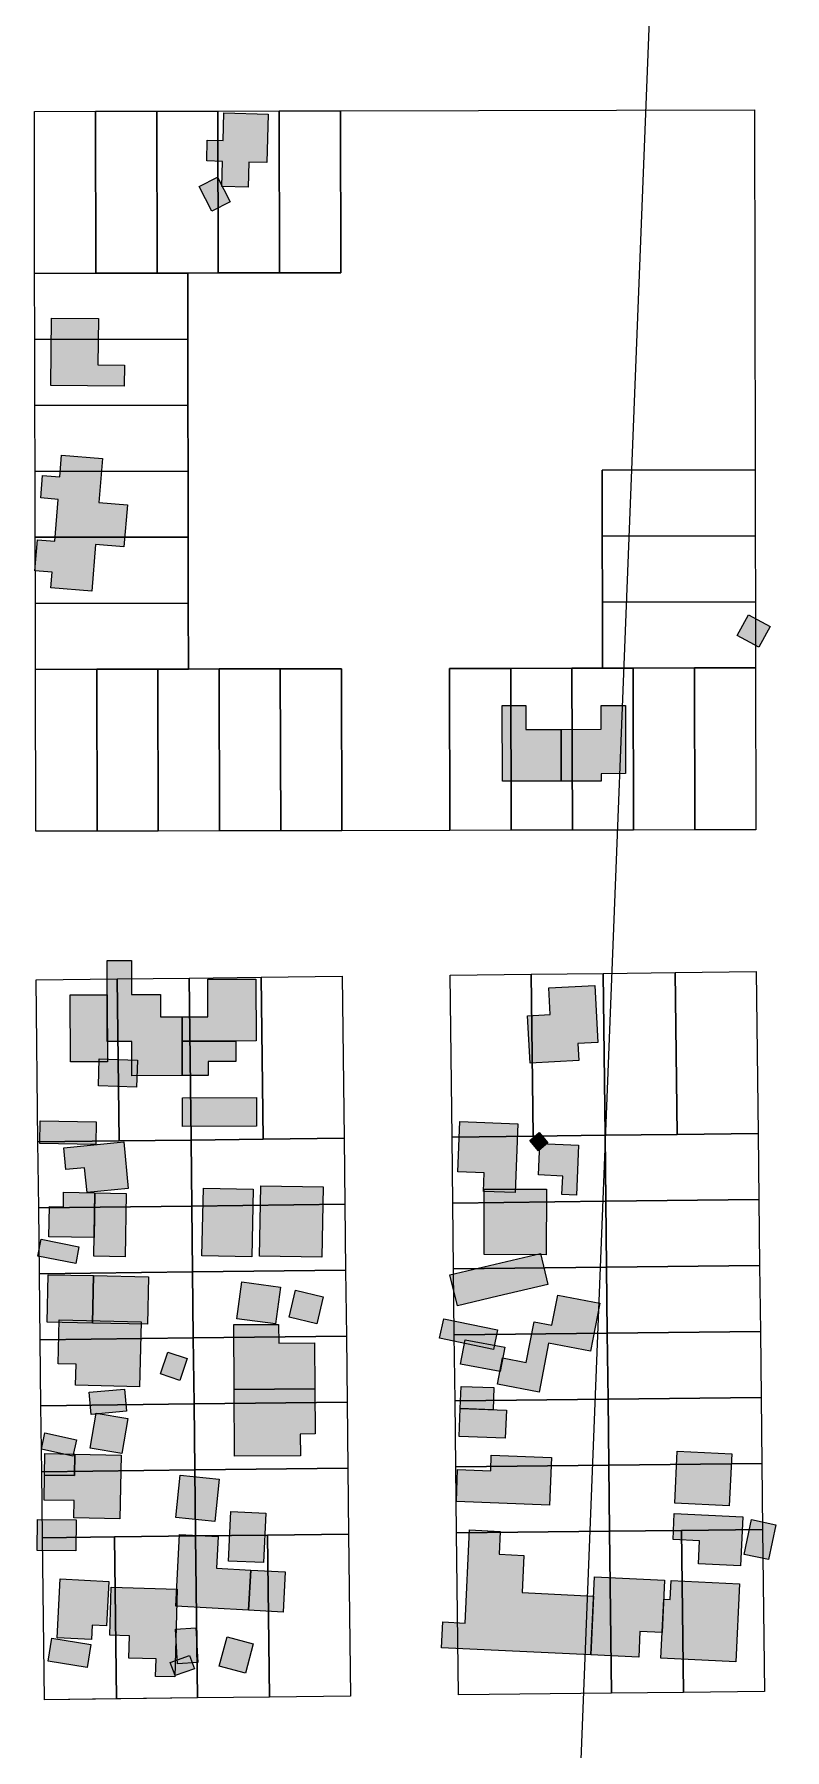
# Model space of a CAD drawing. Header units: millimetres. Extents: x -71 to 10084, y -63 to 6230.
# Drawn here: x 5296.9 to 5422, y 2866.8 to 3152.7 of the extents above; entities that cross this region are included whole.
import ezdxf

# ---------------------------------------------------------------- set-up
doc = ezdxf.new("R2010")
doc.units = ezdxf.units.MM
doc.layers.add('0 Límite subáreas', color=1, linetype='Continuous')
doc.layers.add('Edificaciones Pilar', color=50, linetype='Continuous')
doc.layers.add('01. Manzanas Esc. Urbana', color=254, linetype='Continuous', lineweight=5, true_color=0xcccccc)
doc.layers.add('01. Parcelas Esc. Urbana', color=8, linetype='Continuous', lineweight=5, true_color=0x808080)

msp = doc.modelspace()

# ---------------------------------------------------------------- hatches: boundary and pattern name
at = {"layer": 'Edificaciones Pilar', "transparency": 33554559}
for points in [[(5332.55, 3127.25), (5328.19, 3127.36), (5328.29, 3131.54), (5325.64, 3131.6), (5325.72, 3135.06), (5328.38, 3134.99), (5328.5, 3139.6), (5335.88, 3139.42), (5335.68, 3131.35), (5332.65, 3131.43), (5332.55, 3127.25)], [(5329.55, 3124.81), (5326.52, 3123.23), (5324.39, 3127.34), (5327.42, 3128.92), (5329.55, 3124.81)], [(5311.92, 3097.58), (5311.87, 3094.05), (5299.67, 3094.2), (5299.8, 3105.41), (5307.61, 3105.32), (5307.51, 3097.63), (5311.92, 3097.58)], [(5307.13, 3067.69), (5306.5, 3059.9), (5299.68, 3060.45), (5299.89, 3063.08), (5297.02, 3063.31), (5297.44, 3068.47), (5300.31, 3068.24), (5300.87, 3075.2), (5298, 3075.44), (5298.3, 3079.2), (5301.17, 3078.96), (5301.46, 3082.58), (5308.29, 3082.03), (5307.69, 3074.65), (5312.42, 3074.27), (5311.86, 3067.31), (5307.13, 3067.69)], [(5417.67, 3050.57), (5414.05, 3052.52), (5415.9, 3055.96), (5419.53, 3054.01), (5417.67, 3050.57)], [(5384.69, 3036.86), (5384.71, 3028.23), (5374.92, 3028.21), (5374.89, 3040.81), (5378.83, 3040.82), (5378.84, 3036.84), (5384.69, 3036.86)], [(5391.4, 3028.25), (5384.71, 3028.23), (5384.69, 3036.86), (5391.38, 3036.87), (5391.37, 3040.84), (5395.4, 3040.85), (5395.43, 3029.48), (5391.4, 3029.47), (5391.4, 3028.25)], [(5321.54, 2988.94), (5321.58, 2979.16), (5313.18, 2979.13), (5313.15, 2984.84), (5309.08, 2984.83), (5309.03, 2998.31), (5313.11, 2998.32), (5313.13, 2992.64), (5317.95, 2992.65), (5317.97, 2988.92), (5321.54, 2988.94)], [(5333.89, 2984.92), (5321.56, 2984.87), (5321.54, 2988.94), (5325.83, 2988.95), (5325.81, 2995.22), (5333.85, 2995.24), (5333.89, 2984.92)], [(5387.63, 2981.64), (5379.52, 2981.21), (5379.1, 2989.13), (5382.89, 2989.33), (5382.66, 2993.76), (5390.32, 2994.17), (5390.81, 2984.69), (5387.48, 2984.52), (5387.63, 2981.64)], [(5309.09, 2981.44), (5302.94, 2981.42), (5302.9, 2992.6), (5309.05, 2992.62), (5309.09, 2981.44)], [(5325.87, 2979.18), (5321.58, 2979.16), (5321.56, 2984.87), (5330.5, 2984.9), (5330.51, 2981.52), (5325.86, 2981.51), (5325.87, 2979.18)], [(5313.94, 2977.21), (5307.6, 2977.43), (5307.75, 2981.96), (5314.1, 2981.74), (5313.94, 2977.21)], [(5333.94, 2970.71), (5321.61, 2970.67), (5321.59, 2975.44), (5333.92, 2975.49), (5333.94, 2970.71)], [(5307.15, 2967.64), (5297.83, 2967.81), (5297.89, 2971.59), (5307.22, 2971.42), (5307.15, 2967.64)], [(5371.9, 2962.94), (5367.51, 2963.11), (5367.84, 2971.5), (5377.51, 2971.11), (5377.05, 2959.64), (5371.78, 2959.85), (5371.9, 2962.94)], [(5305.3, 2963.79), (5302.18, 2963.49), (5301.83, 2967.12), (5311.82, 2968.08), (5312.56, 2960.32), (5305.7, 2959.66), (5305.3, 2963.79)], [(5380.95, 2966.61), (5379.47, 2968.31), (5381.03, 2969.66), (5382.51, 2967.96), (5380.95, 2966.61)], [(5384.96, 2962.41), (5380.92, 2962.58), (5381.14, 2967.81), (5387.61, 2967.55), (5387.28, 2959.23), (5384.84, 2959.32), (5384.96, 2962.41)], [(5306.88, 2952.15), (5299.33, 2952.28), (5299.42, 2957.3), (5301.76, 2957.26), (5301.8, 2959.69), (5307.01, 2959.6), (5306.88, 2952.15)], [(5312.04, 2948.95), (5306.82, 2949.04), (5307.01, 2959.6), (5312.23, 2959.51), (5312.04, 2948.95)], [(5333.39, 2960.23), (5333.15, 2948.94), (5324.85, 2949.12), (5325.09, 2960.41), (5333.39, 2960.23)], [(5344.85, 2948.86), (5334.46, 2949.06), (5334.68, 2960.77), (5345.07, 2960.58), (5344.85, 2948.86)], [(5382.22, 2949.29), (5371.87, 2949.32), (5371.9, 2960.23), (5382.26, 2960.19), (5382.22, 2949.29)], [(5303.82, 2947.8), (5297.5, 2949.07), (5298.04, 2951.87), (5304.36, 2950.6), (5303.82, 2947.8)], [(5367.41, 2940.76), (5366.18, 2945.91), (5381.26, 2949.51), (5382.49, 2944.35), (5374.13, 2942.36), (5367.41, 2940.76)], [(5306.63, 2937.88), (5299.08, 2938.02), (5299.22, 2945.93), (5306.77, 2945.8), (5306.63, 2937.88)], [(5315.78, 2937.72), (5306.63, 2937.88), (5306.77, 2945.8), (5315.92, 2945.63), (5315.78, 2937.72)], [(5337.12, 2937.76), (5330.67, 2938.63), (5331.5, 2944.75), (5337.95, 2943.88), (5337.12, 2937.76)], [(5343.99, 2937.78), (5339.39, 2938.87), (5340.45, 2943.38), (5345.06, 2942.29), (5343.99, 2937.78)], [(5381.02, 2926.39), (5374.08, 2927.73), (5374.93, 2932.11), (5378.9, 2931.34), (5380.21, 2938.12), (5383.18, 2937.54), (5384.15, 2942.56), (5391.16, 2941.2), (5389.61, 2933.19), (5382.6, 2934.55), (5381.02, 2926.39)], [(5314.47, 2927.28), (5303.78, 2927.53), (5303.87, 2931.04), (5300.9, 2931.11), (5301.07, 2938.45), (5314.73, 2938.13), (5314.47, 2927.28)], [(5343.66, 2926.92), (5330.23, 2926.83), (5330.17, 2937.64), (5337.62, 2937.68), (5337.64, 2934.56), (5343.61, 2934.6), (5343.66, 2926.92)], [(5364.43, 2935.38), (5365.15, 2938.61), (5374.1, 2936.75), (5373.44, 2933.51), (5364.43, 2935.38)], [(5374.57, 2929.83), (5367.95, 2931.05), (5368.7, 2935.12), (5375.31, 2933.9), (5374.57, 2929.83)], [(5321.19, 2928.35), (5317.97, 2929.42), (5319.17, 2933.07), (5322.39, 2932.01), (5321.19, 2928.35)], [(5312.3, 2923.19), (5306.38, 2922.66), (5306.05, 2926.36), (5311.97, 2926.89), (5312.3, 2923.19)], [(5341.26, 2915.79), (5330.3, 2915.72), (5330.23, 2926.83), (5343.66, 2926.92), (5343.71, 2919.41), (5341.24, 2919.4), (5341.26, 2915.79)], [(5373.36, 2923.45), (5367.87, 2923.67), (5368.02, 2927.35), (5373.51, 2927.13), (5373.36, 2923.45)], [(5311.51, 2916.15), (5306.25, 2917.04), (5307.25, 2922.88), (5312.51, 2921.99), (5311.51, 2916.15)], [(5375.4, 2918.69), (5367.69, 2919), (5367.87, 2923.67), (5375.59, 2923.36), (5375.4, 2918.69)], [(5303.33, 2915.72), (5298.09, 2916.88), (5298.69, 2919.6), (5303.93, 2918.44), (5303.33, 2915.72)], [(5412.7, 2907.42), (5403.63, 2907.85), (5404.05, 2916.52), (5413.12, 2916.09), (5412.7, 2907.42)], [(5303.54, 2908.3), (5298.55, 2908.39), (5298.63, 2912.56), (5303.62, 2912.48), (5303.68, 2916.04), (5311.38, 2915.9), (5311.19, 2905.29), (5303.49, 2905.43), (5303.54, 2908.3)], [(5303.62, 2912.48), (5298.63, 2912.56), (5298.69, 2916.13), (5303.68, 2916.04), (5303.62, 2912.48)], [(5367.25, 2908.16), (5367.46, 2913.5), (5372.96, 2913.28), (5373.06, 2915.9), (5383.07, 2915.5), (5382.75, 2907.53), (5367.25, 2908.16)], [(5327.02, 2904.81), (5320.52, 2905.46), (5321.23, 2912.55), (5327.74, 2911.89), (5327.02, 2904.81)], [(5303.81, 2899.92), (5297.38, 2900.01), (5297.45, 2905.18), (5303.88, 2905.09), (5303.81, 2899.92)], [(5335.12, 2897.96), (5329.3, 2898.21), (5329.65, 2906.46), (5335.47, 2906.22), (5335.12, 2897.96)], [(5403.35, 2901.81), (5403.55, 2906.13), (5414.97, 2905.6), (5414.58, 2897.45), (5407.59, 2897.78), (5407.78, 2901.6), (5403.35, 2901.81)], [(5419.27, 2898.48), (5415.18, 2899.34), (5416.4, 2905.14), (5420.48, 2904.28), (5419.27, 2898.48)], [(5332.63, 2890.04), (5320.48, 2890.69), (5321.12, 2902.66), (5327.53, 2902.31), (5327.25, 2897.03), (5332.99, 2896.72), (5332.63, 2890.04)], [(5364.76, 2883.77), (5364.97, 2888.07), (5368.69, 2887.89), (5369.43, 2903.42), (5374.56, 2903.17), (5374.38, 2899.35), (5378.51, 2899.16), (5378.21, 2892.96), (5390.1, 2892.4), (5389.64, 2882.6), (5364.76, 2883.77)], [(5338.36, 2889.73), (5332.63, 2890.04), (5332.99, 2896.72), (5338.72, 2896.41), (5338.36, 2889.73)], [(5306.42, 2885.13), (5300.71, 2885.44), (5301.24, 2895.27), (5309.36, 2894.83), (5308.96, 2887.41), (5306.54, 2887.54), (5306.42, 2885.13)], [(5320.7, 2893.56), (5320.32, 2878.91), (5317.13, 2879), (5317.2, 2881.93), (5312.69, 2882.05), (5312.79, 2885.77), (5309.51, 2885.85), (5309.72, 2893.85), (5320.7, 2893.56)], [(5397.63, 2882.22), (5389.64, 2882.6), (5390.25, 2895.58), (5401.95, 2895.03), (5401.53, 2886.34), (5397.83, 2886.51), (5397.63, 2882.22)], [(5413.82, 2881.45), (5401.33, 2882.04), (5401.79, 2891.85), (5402.87, 2891.8), (5403.02, 2894.98), (5414.44, 2894.44), (5413.82, 2881.45)], [(5305.7, 2880.46), (5299.2, 2881.52), (5299.83, 2885.39), (5306.33, 2884.33), (5305.7, 2880.46)], [(5324.19, 2881.3), (5320.8, 2881.09), (5320.44, 2886.87), (5323.83, 2887.08), (5324.19, 2881.3)], [(5333.4, 2884.45), (5332.08, 2879.52), (5327.71, 2880.68), (5329.03, 2885.62), (5333.4, 2884.45)], [(5320.38, 2879.13), (5319.58, 2881.33), (5322.79, 2882.49), (5323.59, 2880.29), (5320.38, 2879.13)]]:
    msp.add_hatch(color=256, dxfattribs=at).paths.add_polyline_path(points, flags=0)

# ---------------------------------------------------------------- linework, layer by layer
at = {"layer": '0 Límite subáreas', "linetype": 'Continuous'}
msp.add_lwpolyline([(6291.82, 3581.59), (6222.76, 3374.1), (6103.31, 2706.91), (5956.01, 2708.42), (5949.06, 2531.45), (5375.81, 2553.95), (5424.84, 3802.99), (6299.16, 3768.67)], close=True, dxfattribs=at)
at = {"layer": '01. Manzanas Esc. Urbana', "linetype": 'Continuous', "flags": 128}
for points in [[(5416.91, 3140.12), (5417.04, 3080.11), (5417.06, 3069.12), (5417.09, 3058.12), (5417.11, 3047.12), (5417.17, 3020.12), (5406.97, 3020.09), (5396.77, 3020.07), (5386.57, 3020.06), (5376.37, 3020.03), (5366.16, 3020), (5348.16, 3019.97), (5337.97, 3019.95), (5327.77, 3019.93), (5317.57, 3019.91), (5307.37, 3019.89), (5297.17, 3019.87), (5297.11, 3046.86), (5297.09, 3057.86), (5297.06, 3068.87), (5297.04, 3079.86), (5297.02, 3090.86), (5296.99, 3101.86), (5296.97, 3112.86), (5296.92, 3139.87), (5307.12, 3139.88), (5317.31, 3139.91), (5327.52, 3139.93), (5337.72, 3139.95), (5347.91, 3139.97), (5416.91, 3140.12)], [(5297.22, 2995.12), (5310.72, 2995.27), (5322.72, 2995.41), (5334.72, 2995.54), (5348.22, 2995.7), (5348.53, 2968.7), (5348.65, 2957.7), (5348.78, 2946.7), (5348.91, 2935.7), (5349.03, 2924.7), (5349.16, 2913.7), (5349.28, 2902.7), (5349.59, 2875.71), (5336.09, 2875.55), (5324.09, 2875.41), (5298.59, 2875.12), (5298.29, 2902.12), (5298.16, 2913.12), (5298.03, 2924.12), (5297.91, 2935.12), (5297.78, 2946.12), (5297.66, 2957.12), (5297.53, 2968.12), (5297.22, 2995.12)], [(5366.22, 2995.9), (5379.72, 2996.06), (5391.72, 2996.19), (5403.72, 2996.33), (5417.22, 2996.49), (5417.52, 2969.49), (5417.65, 2958.49), (5417.78, 2947.49), (5417.9, 2936.49), (5418.03, 2925.49), (5418.15, 2914.49), (5418.28, 2903.49), (5418.59, 2876.49), (5405.09, 2876.34), (5393.09, 2876.2), (5367.59, 2875.91), (5367.28, 2902.91), (5367.16, 2913.91), (5367.03, 2924.91), (5366.9, 2935.91), (5366.78, 2946.91), (5366.65, 2957.91), (5366.53, 2968.91), (5366.22, 2995.9)]]:
    msp.add_lwpolyline(points, close=True, dxfattribs=at)
at = {"layer": '01. Parcelas Esc. Urbana', "linetype": 'Continuous', "flags": 128}
for points in [[(5307.12, 3139.88), (5307.17, 3112.89), (5296.97, 3112.86), (5296.92, 3139.87), (5307.12, 3139.88)], [(5307.12, 3139.88), (5307.17, 3112.89), (5296.97, 3112.86), (5296.92, 3139.87), (5307.12, 3139.88)], [(5317.31, 3139.91), (5317.37, 3112.91), (5307.17, 3112.89), (5307.12, 3139.88), (5317.31, 3139.91)], [(5317.31, 3139.91), (5317.37, 3112.91), (5307.17, 3112.89), (5307.12, 3139.88), (5317.31, 3139.91)], [(5327.52, 3139.93), (5327.57, 3112.93), (5322.47, 3112.91), (5317.37, 3112.91), (5317.31, 3139.91), (5327.52, 3139.93)], [(5327.52, 3139.93), (5327.57, 3112.93), (5322.47, 3112.91), (5317.37, 3112.91), (5317.31, 3139.91), (5327.52, 3139.93)], [(5416.91, 3140.12), (5417.04, 3080.11), (5391.54, 3080.06), (5391.56, 3069.06), (5391.58, 3058.06), (5391.61, 3047.06), (5386.51, 3047.04), (5376.31, 3047.03), (5366.11, 3047.01), (5366.16, 3020), (5348.16, 3019.97), (5348.11, 3046.97), (5337.91, 3046.95), (5327.71, 3046.93), (5322.61, 3046.92), (5322.58, 3057.92), (5322.57, 3068.92), (5322.54, 3079.92), (5322.52, 3090.91), (5322.49, 3101.91), (5322.47, 3112.91), (5327.57, 3112.93), (5337.77, 3112.95), (5347.97, 3112.97), (5347.91, 3139.97), (5416.91, 3140.12)], [(5416.91, 3140.12), (5417.04, 3080.11), (5391.54, 3080.06), (5391.56, 3069.06), (5391.58, 3058.06), (5391.61, 3047.06), (5386.51, 3047.04), (5376.31, 3047.03), (5366.11, 3047.01), (5366.16, 3020), (5348.16, 3019.97), (5348.11, 3046.97), (5337.91, 3046.95), (5327.71, 3046.93), (5322.61, 3046.92), (5322.58, 3057.92), (5322.57, 3068.92), (5322.54, 3079.92), (5322.52, 3090.91), (5322.49, 3101.91), (5322.47, 3112.91), (5327.57, 3112.93), (5337.77, 3112.95), (5347.97, 3112.97), (5347.91, 3139.97), (5416.91, 3140.12)], [(5337.72, 3139.95), (5337.77, 3112.95), (5327.57, 3112.93), (5327.52, 3139.93), (5337.72, 3139.95)], [(5337.72, 3139.95), (5337.77, 3112.95), (5327.57, 3112.93), (5327.52, 3139.93), (5337.72, 3139.95)], [(5347.91, 3139.97), (5347.97, 3112.97), (5337.77, 3112.95), (5337.72, 3139.95), (5347.91, 3139.97)], [(5347.91, 3139.97), (5347.97, 3112.97), (5337.77, 3112.95), (5337.72, 3139.95), (5347.91, 3139.97)], [(5322.49, 3101.91), (5296.99, 3101.86), (5296.97, 3112.86), (5307.17, 3112.89), (5317.37, 3112.91), (5322.47, 3112.91), (5322.49, 3101.91)], [(5322.49, 3101.91), (5296.99, 3101.86), (5296.97, 3112.86), (5307.17, 3112.89), (5317.37, 3112.91), (5322.47, 3112.91), (5322.49, 3101.91)], [(5322.49, 3101.91), (5322.52, 3090.91), (5297.02, 3090.86), (5296.99, 3101.86), (5322.49, 3101.91)], [(5322.49, 3101.91), (5322.52, 3090.91), (5297.02, 3090.86), (5296.99, 3101.86), (5322.49, 3101.91)], [(5322.52, 3090.91), (5322.54, 3079.92), (5297.04, 3079.86), (5297.02, 3090.86), (5322.52, 3090.91)], [(5322.52, 3090.91), (5322.54, 3079.92), (5297.04, 3079.86), (5297.02, 3090.86), (5322.52, 3090.91)], [(5322.54, 3079.92), (5322.57, 3068.92), (5297.06, 3068.87), (5297.04, 3079.86), (5322.54, 3079.92)], [(5322.54, 3079.92), (5322.57, 3068.92), (5297.06, 3068.87), (5297.04, 3079.86), (5322.54, 3079.92)], [(5417.06, 3069.12), (5391.56, 3069.06), (5391.54, 3080.06), (5417.04, 3080.11), (5417.06, 3069.12)], [(5417.06, 3069.12), (5391.56, 3069.06), (5391.54, 3080.06), (5417.04, 3080.11), (5417.06, 3069.12)], [(5322.57, 3068.92), (5322.58, 3057.92), (5297.09, 3057.86), (5297.06, 3068.87), (5322.57, 3068.92)], [(5322.57, 3068.92), (5322.58, 3057.92), (5297.09, 3057.86), (5297.06, 3068.87), (5322.57, 3068.92)], [(5417.09, 3058.12), (5391.58, 3058.06), (5391.56, 3069.06), (5417.06, 3069.12), (5417.09, 3058.12)], [(5417.09, 3058.12), (5391.58, 3058.06), (5391.56, 3069.06), (5417.06, 3069.12), (5417.09, 3058.12)], [(5322.58, 3057.92), (5322.61, 3046.92), (5317.51, 3046.91), (5307.31, 3046.88), (5297.11, 3046.86), (5297.09, 3057.86), (5322.58, 3057.92)], [(5322.58, 3057.92), (5322.61, 3046.92), (5317.51, 3046.91), (5307.31, 3046.88), (5297.11, 3046.86), (5297.09, 3057.86), (5322.58, 3057.92)], [(5417.09, 3058.12), (5417.11, 3047.12), (5406.91, 3047.1), (5396.71, 3047.08), (5391.61, 3047.06), (5391.58, 3058.06), (5417.09, 3058.12)], [(5417.09, 3058.12), (5417.11, 3047.12), (5406.91, 3047.1), (5396.71, 3047.08), (5391.61, 3047.06), (5391.58, 3058.06), (5417.09, 3058.12)], [(5307.31, 3046.88), (5307.37, 3019.89), (5297.17, 3019.87), (5297.11, 3046.86), (5307.31, 3046.88)], [(5307.31, 3046.88), (5307.37, 3019.89), (5297.17, 3019.87), (5297.11, 3046.86), (5307.31, 3046.88)], [(5317.51, 3046.91), (5317.57, 3019.91), (5307.37, 3019.89), (5307.31, 3046.88), (5317.51, 3046.91)], [(5317.51, 3046.91), (5317.57, 3019.91), (5307.37, 3019.89), (5307.31, 3046.88), (5317.51, 3046.91)], [(5327.71, 3046.93), (5327.77, 3019.93), (5317.57, 3019.91), (5317.51, 3046.91), (5322.61, 3046.92), (5327.71, 3046.93)], [(5327.71, 3046.93), (5327.77, 3019.93), (5317.57, 3019.91), (5317.51, 3046.91), (5322.61, 3046.92), (5327.71, 3046.93)], [(5337.91, 3046.95), (5337.97, 3019.95), (5327.77, 3019.93), (5327.71, 3046.93), (5337.91, 3046.95)], [(5337.91, 3046.95), (5337.97, 3019.95), (5327.77, 3019.93), (5327.71, 3046.93), (5337.91, 3046.95)], [(5348.11, 3046.97), (5348.16, 3019.97), (5337.97, 3019.95), (5337.91, 3046.95), (5348.11, 3046.97)], [(5348.11, 3046.97), (5348.16, 3019.97), (5337.97, 3019.95), (5337.91, 3046.95), (5348.11, 3046.97)], [(5376.31, 3047.03), (5376.37, 3020.03), (5366.16, 3020), (5366.11, 3047.01), (5376.31, 3047.03)], [(5376.31, 3047.03), (5376.37, 3020.03), (5366.16, 3020), (5366.11, 3047.01), (5376.31, 3047.03)], [(5386.51, 3047.04), (5386.57, 3020.06), (5376.37, 3020.03), (5376.31, 3047.03), (5386.51, 3047.04)], [(5386.51, 3047.04), (5386.57, 3020.06), (5376.37, 3020.03), (5376.31, 3047.03), (5386.51, 3047.04)], [(5396.71, 3047.08), (5396.77, 3020.07), (5386.57, 3020.06), (5386.51, 3047.04), (5391.61, 3047.06), (5396.71, 3047.08)], [(5396.71, 3047.08), (5396.77, 3020.07), (5386.57, 3020.06), (5386.51, 3047.04), (5391.61, 3047.06), (5396.71, 3047.08)], [(5406.91, 3047.1), (5406.97, 3020.09), (5396.77, 3020.07), (5396.71, 3047.08), (5406.91, 3047.1)], [(5406.91, 3047.1), (5406.97, 3020.09), (5396.77, 3020.07), (5396.71, 3047.08), (5406.91, 3047.1)], [(5417.11, 3047.12), (5417.17, 3020.12), (5406.97, 3020.09), (5406.91, 3047.1), (5417.11, 3047.12)], [(5417.11, 3047.12), (5417.17, 3020.12), (5406.97, 3020.09), (5406.91, 3047.1), (5417.11, 3047.12)], [(5310.72, 2995.27), (5311.03, 2968.27), (5297.53, 2968.12), (5297.22, 2995.12), (5310.72, 2995.27)], [(5310.72, 2995.27), (5311.03, 2968.27), (5297.53, 2968.12), (5297.22, 2995.12), (5310.72, 2995.27)], [(5322.72, 2995.41), (5323.03, 2968.41), (5311.03, 2968.27), (5310.72, 2995.27), (5322.72, 2995.41)], [(5322.72, 2995.41), (5323.03, 2968.41), (5311.03, 2968.27), (5310.72, 2995.27), (5322.72, 2995.41)], [(5334.72, 2995.54), (5335.03, 2968.55), (5323.03, 2968.41), (5322.72, 2995.41), (5334.72, 2995.54)], [(5334.72, 2995.54), (5335.03, 2968.55), (5323.03, 2968.41), (5322.72, 2995.41), (5334.72, 2995.54)], [(5348.22, 2995.7), (5348.53, 2968.7), (5335.03, 2968.55), (5334.72, 2995.54), (5348.22, 2995.7)], [(5348.22, 2995.7), (5348.53, 2968.7), (5335.03, 2968.55), (5334.72, 2995.54), (5348.22, 2995.7)], [(5379.72, 2996.06), (5380.03, 2969.06), (5366.53, 2968.91), (5366.22, 2995.9), (5379.72, 2996.06)], [(5379.72, 2996.06), (5380.03, 2969.06), (5366.53, 2968.91), (5366.22, 2995.9), (5379.72, 2996.06)], [(5379.72, 2996.06), (5380.03, 2969.06), (5366.53, 2968.91), (5366.22, 2995.9), (5379.72, 2996.06)], [(5391.72, 2996.19), (5392.03, 2969.2), (5380.03, 2969.06), (5379.72, 2996.06), (5391.72, 2996.19)], [(5391.72, 2996.19), (5392.03, 2969.2), (5380.03, 2969.06), (5379.72, 2996.06), (5391.72, 2996.19)], [(5391.72, 2996.19), (5392.03, 2969.2), (5380.03, 2969.06), (5379.72, 2996.06), (5391.72, 2996.19)], [(5403.72, 2996.33), (5404.02, 2969.33), (5392.03, 2969.2), (5391.72, 2996.19), (5403.72, 2996.33)], [(5403.72, 2996.33), (5404.02, 2969.33), (5392.03, 2969.2), (5391.72, 2996.19), (5403.72, 2996.33)], [(5403.72, 2996.33), (5404.02, 2969.33), (5392.03, 2969.2), (5391.72, 2996.19), (5403.72, 2996.33)], [(5417.22, 2996.49), (5417.52, 2969.49), (5404.02, 2969.33), (5403.72, 2996.33), (5417.22, 2996.49)], [(5417.22, 2996.49), (5417.52, 2969.49), (5404.02, 2969.33), (5403.72, 2996.33), (5417.22, 2996.49)], [(5417.22, 2996.49), (5417.52, 2969.49), (5404.02, 2969.33), (5403.72, 2996.33), (5417.22, 2996.49)], [(5323.03, 2968.41), (5323.16, 2957.41), (5297.66, 2957.12), (5297.53, 2968.12), (5311.03, 2968.27), (5323.03, 2968.41)], [(5323.03, 2968.41), (5323.16, 2957.41), (5297.66, 2957.12), (5297.53, 2968.12), (5311.03, 2968.27), (5323.03, 2968.41)], [(5348.53, 2968.7), (5348.65, 2957.7), (5323.16, 2957.41), (5323.03, 2968.41), (5335.03, 2968.55), (5348.53, 2968.7)], [(5348.53, 2968.7), (5348.65, 2957.7), (5323.16, 2957.41), (5323.03, 2968.41), (5335.03, 2968.55), (5348.53, 2968.7)], [(5392.03, 2969.2), (5392.15, 2958.2), (5366.65, 2957.91), (5366.53, 2968.91), (5380.03, 2969.06), (5392.03, 2969.2)], [(5392.03, 2969.2), (5392.15, 2958.2), (5366.65, 2957.91), (5366.53, 2968.91), (5380.03, 2969.06), (5392.03, 2969.2)], [(5392.03, 2969.2), (5392.15, 2958.2), (5366.65, 2957.91), (5366.53, 2968.91), (5380.03, 2969.06), (5392.03, 2969.2)], [(5417.52, 2969.49), (5417.65, 2958.49), (5392.15, 2958.2), (5392.03, 2969.2), (5404.02, 2969.33), (5417.52, 2969.49)], [(5417.52, 2969.49), (5417.65, 2958.49), (5392.15, 2958.2), (5392.03, 2969.2), (5404.02, 2969.33), (5417.52, 2969.49)], [(5417.52, 2969.49), (5417.65, 2958.49), (5392.15, 2958.2), (5392.03, 2969.2), (5404.02, 2969.33), (5417.52, 2969.49)], [(5323.16, 2957.41), (5323.28, 2946.41), (5297.78, 2946.12), (5297.66, 2957.12), (5323.16, 2957.41)], [(5323.16, 2957.41), (5323.28, 2946.41), (5297.78, 2946.12), (5297.66, 2957.12), (5323.16, 2957.41)], [(5348.65, 2957.7), (5348.78, 2946.7), (5323.28, 2946.41), (5323.16, 2957.41), (5348.65, 2957.7)], [(5348.65, 2957.7), (5348.78, 2946.7), (5323.28, 2946.41), (5323.16, 2957.41), (5348.65, 2957.7)], [(5392.15, 2958.2), (5392.28, 2947.2), (5366.78, 2946.91), (5366.65, 2957.91), (5392.15, 2958.2)], [(5392.15, 2958.2), (5392.28, 2947.2), (5366.78, 2946.91), (5366.65, 2957.91), (5392.15, 2958.2)], [(5392.15, 2958.2), (5392.28, 2947.2), (5366.78, 2946.91), (5366.65, 2957.91), (5392.15, 2958.2)], [(5417.65, 2958.49), (5417.78, 2947.49), (5392.28, 2947.2), (5392.15, 2958.2), (5417.65, 2958.49)], [(5417.65, 2958.49), (5417.78, 2947.49), (5392.28, 2947.2), (5392.15, 2958.2), (5417.65, 2958.49)], [(5417.65, 2958.49), (5417.78, 2947.49), (5392.28, 2947.2), (5392.15, 2958.2), (5417.65, 2958.49)], [(5323.28, 2946.41), (5323.41, 2935.41), (5297.91, 2935.12), (5297.78, 2946.12), (5323.28, 2946.41)], [(5323.28, 2946.41), (5323.41, 2935.41), (5297.91, 2935.12), (5297.78, 2946.12), (5323.28, 2946.41)], [(5348.78, 2946.7), (5348.91, 2935.7), (5323.41, 2935.41), (5323.28, 2946.41), (5348.78, 2946.7)], [(5348.78, 2946.7), (5348.91, 2935.7), (5323.41, 2935.41), (5323.28, 2946.41), (5348.78, 2946.7)], [(5392.28, 2947.2), (5392.4, 2936.2), (5366.9, 2935.91), (5366.78, 2946.91), (5392.28, 2947.2)], [(5392.28, 2947.2), (5392.4, 2936.2), (5366.9, 2935.91), (5366.78, 2946.91), (5392.28, 2947.2)], [(5392.28, 2947.2), (5392.4, 2936.2), (5366.9, 2935.91), (5366.78, 2946.91), (5392.28, 2947.2)], [(5417.78, 2947.49), (5417.9, 2936.49), (5392.4, 2936.2), (5392.28, 2947.2), (5417.78, 2947.49)], [(5417.78, 2947.49), (5417.9, 2936.49), (5392.4, 2936.2), (5392.28, 2947.2), (5417.78, 2947.49)], [(5417.78, 2947.49), (5417.9, 2936.49), (5392.4, 2936.2), (5392.28, 2947.2), (5417.78, 2947.49)], [(5323.41, 2935.41), (5323.53, 2924.41), (5298.03, 2924.12), (5297.91, 2935.12), (5323.41, 2935.41)], [(5323.41, 2935.41), (5323.53, 2924.41), (5298.03, 2924.12), (5297.91, 2935.12), (5323.41, 2935.41)], [(5348.91, 2935.7), (5349.03, 2924.7), (5323.53, 2924.41), (5323.41, 2935.41), (5348.91, 2935.7)], [(5348.91, 2935.7), (5349.03, 2924.7), (5323.53, 2924.41), (5323.41, 2935.41), (5348.91, 2935.7)], [(5392.4, 2936.2), (5392.53, 2925.2), (5367.03, 2924.91), (5366.9, 2935.91), (5392.4, 2936.2)], [(5392.4, 2936.2), (5392.53, 2925.2), (5367.03, 2924.91), (5366.9, 2935.91), (5392.4, 2936.2)], [(5392.4, 2936.2), (5392.53, 2925.2), (5367.03, 2924.91), (5366.9, 2935.91), (5392.4, 2936.2)], [(5417.9, 2936.49), (5418.03, 2925.49), (5392.53, 2925.2), (5392.4, 2936.2), (5417.9, 2936.49)], [(5417.9, 2936.49), (5418.03, 2925.49), (5392.53, 2925.2), (5392.4, 2936.2), (5417.9, 2936.49)], [(5417.9, 2936.49), (5418.03, 2925.49), (5392.53, 2925.2), (5392.4, 2936.2), (5417.9, 2936.49)], [(5392.53, 2925.2), (5392.65, 2914.2), (5367.16, 2913.91), (5367.03, 2924.91), (5392.53, 2925.2)], [(5392.53, 2925.2), (5392.65, 2914.2), (5367.16, 2913.91), (5367.03, 2924.91), (5392.53, 2925.2)], [(5392.53, 2925.2), (5392.65, 2914.2), (5367.16, 2913.91), (5367.03, 2924.91), (5392.53, 2925.2)], [(5418.03, 2925.49), (5418.15, 2914.49), (5392.65, 2914.2), (5392.53, 2925.2), (5418.03, 2925.49)], [(5418.03, 2925.49), (5418.15, 2914.49), (5392.65, 2914.2), (5392.53, 2925.2), (5418.03, 2925.49)], [(5418.03, 2925.49), (5418.15, 2914.49), (5392.65, 2914.2), (5392.53, 2925.2), (5418.03, 2925.49)], [(5323.53, 2924.41), (5323.66, 2913.41), (5298.16, 2913.12), (5298.03, 2924.12), (5323.53, 2924.41)], [(5323.53, 2924.41), (5323.66, 2913.41), (5298.16, 2913.12), (5298.03, 2924.12), (5323.53, 2924.41)], [(5349.03, 2924.7), (5349.16, 2913.7), (5323.66, 2913.41), (5323.53, 2924.41), (5349.03, 2924.7)], [(5349.03, 2924.7), (5349.16, 2913.7), (5323.66, 2913.41), (5323.53, 2924.41), (5349.03, 2924.7)], [(5349.16, 2913.7), (5349.28, 2902.7), (5335.78, 2902.55), (5323.78, 2902.41), (5323.66, 2913.41), (5349.16, 2913.7)], [(5349.16, 2913.7), (5349.28, 2902.7), (5335.78, 2902.55), (5323.78, 2902.41), (5323.66, 2913.41), (5349.16, 2913.7)], [(5392.65, 2914.2), (5392.78, 2903.2), (5367.28, 2902.91), (5367.16, 2913.91), (5392.65, 2914.2)], [(5392.65, 2914.2), (5392.78, 2903.2), (5367.28, 2902.91), (5367.16, 2913.91), (5392.65, 2914.2)], [(5392.65, 2914.2), (5392.78, 2903.2), (5367.28, 2902.91), (5367.16, 2913.91), (5392.65, 2914.2)], [(5418.15, 2914.49), (5418.28, 2903.49), (5404.78, 2903.34), (5392.78, 2903.2), (5392.65, 2914.2), (5418.15, 2914.49)], [(5418.15, 2914.49), (5418.28, 2903.49), (5404.78, 2903.34), (5392.78, 2903.2), (5392.65, 2914.2), (5418.15, 2914.49)], [(5418.15, 2914.49), (5418.28, 2903.49), (5404.78, 2903.34), (5392.78, 2903.2), (5392.65, 2914.2), (5418.15, 2914.49)], [(5323.66, 2913.41), (5323.78, 2902.41), (5310.28, 2902.26), (5298.29, 2902.12), (5298.16, 2913.12), (5323.66, 2913.41)], [(5323.66, 2913.41), (5323.78, 2902.41), (5310.28, 2902.26), (5298.29, 2902.12), (5298.16, 2913.12), (5323.66, 2913.41)], [(5310.28, 2902.26), (5310.59, 2875.26), (5298.59, 2875.12), (5298.29, 2902.12), (5310.28, 2902.26)], [(5310.28, 2902.26), (5310.59, 2875.26), (5298.59, 2875.12), (5298.29, 2902.12), (5310.28, 2902.26)], [(5323.78, 2902.41), (5324.09, 2875.41), (5310.59, 2875.26), (5310.28, 2902.26), (5323.78, 2902.41)], [(5323.78, 2902.41), (5324.09, 2875.41), (5310.59, 2875.26), (5310.28, 2902.26), (5323.78, 2902.41)], [(5335.78, 2902.55), (5336.09, 2875.55), (5324.09, 2875.41), (5323.78, 2902.41), (5335.78, 2902.55)], [(5335.78, 2902.55), (5336.09, 2875.55), (5324.09, 2875.41), (5323.78, 2902.41), (5335.78, 2902.55)], [(5349.28, 2902.7), (5349.59, 2875.71), (5336.09, 2875.55), (5335.78, 2902.55), (5349.28, 2902.7)], [(5349.28, 2902.7), (5349.59, 2875.71), (5336.09, 2875.55), (5335.78, 2902.55), (5349.28, 2902.7)], [(5367.59, 2875.91), (5367.28, 2902.91), (5392.78, 2903.2), (5393.09, 2876.2), (5367.59, 2875.91)], [(5367.59, 2875.91), (5367.28, 2902.91), (5392.78, 2903.2), (5393.09, 2876.2), (5367.59, 2875.91)], [(5367.59, 2875.91), (5367.28, 2902.91), (5392.78, 2903.2), (5393.09, 2876.2), (5367.59, 2875.91)], [(5404.78, 2903.34), (5405.09, 2876.34), (5393.09, 2876.2), (5392.78, 2903.2), (5404.78, 2903.34)], [(5404.78, 2903.34), (5405.09, 2876.34), (5393.09, 2876.2), (5392.78, 2903.2), (5404.78, 2903.34)], [(5404.78, 2903.34), (5405.09, 2876.34), (5393.09, 2876.2), (5392.78, 2903.2), (5404.78, 2903.34)], [(5418.28, 2903.49), (5418.59, 2876.49), (5405.09, 2876.34), (5404.78, 2903.34), (5418.28, 2903.49)], [(5418.28, 2903.49), (5418.59, 2876.49), (5405.09, 2876.34), (5404.78, 2903.34), (5418.28, 2903.49)], [(5418.28, 2903.49), (5418.59, 2876.49), (5405.09, 2876.34), (5404.78, 2903.34), (5418.28, 2903.49)]]:
    msp.add_lwpolyline(points, close=True, dxfattribs=at)
at = {"layer": 'Edificaciones Pilar', "linetype": 'Continuous', "flags": 128}
for points in [[(5332.55, 3127.25), (5328.19, 3127.36), (5328.29, 3131.54), (5325.64, 3131.6), (5325.72, 3135.06), (5328.38, 3134.99), (5328.5, 3139.6), (5335.88, 3139.42), (5335.68, 3131.35), (5332.65, 3131.43), (5332.55, 3127.25)], [(5329.55, 3124.81), (5326.52, 3123.23), (5324.39, 3127.34), (5327.42, 3128.92), (5329.55, 3124.81)], [(5311.92, 3097.58), (5311.87, 3094.05), (5299.67, 3094.2), (5299.8, 3105.41), (5307.61, 3105.32), (5307.51, 3097.63), (5311.92, 3097.58)], [(5307.13, 3067.69), (5306.5, 3059.9), (5299.68, 3060.45), (5299.89, 3063.08), (5297.02, 3063.31), (5297.44, 3068.47), (5300.31, 3068.24), (5300.87, 3075.2), (5298, 3075.44), (5298.3, 3079.2), (5301.17, 3078.96), (5301.46, 3082.58), (5308.29, 3082.03), (5307.69, 3074.65), (5312.42, 3074.27), (5311.86, 3067.31), (5307.13, 3067.69)], [(5417.67, 3050.57), (5414.05, 3052.52), (5415.9, 3055.96), (5419.53, 3054.01), (5417.67, 3050.57)], [(5384.69, 3036.86), (5384.71, 3028.23), (5374.92, 3028.21), (5374.89, 3040.81), (5378.83, 3040.82), (5378.84, 3036.84), (5384.69, 3036.86)], [(5391.4, 3028.25), (5384.71, 3028.23), (5384.69, 3036.86), (5391.38, 3036.87), (5391.37, 3040.84), (5395.4, 3040.85), (5395.43, 3029.48), (5391.4, 3029.47), (5391.4, 3028.25)], [(5321.54, 2988.94), (5321.58, 2979.16), (5313.18, 2979.13), (5313.15, 2984.84), (5309.08, 2984.83), (5309.03, 2998.31), (5313.11, 2998.32), (5313.13, 2992.64), (5317.95, 2992.65), (5317.97, 2988.92), (5321.54, 2988.94)], [(5333.89, 2984.92), (5321.56, 2984.87), (5321.54, 2988.94), (5325.83, 2988.95), (5325.81, 2995.22), (5333.85, 2995.24), (5333.89, 2984.92)], [(5387.63, 2981.64), (5379.52, 2981.21), (5379.1, 2989.13), (5382.89, 2989.33), (5382.66, 2993.76), (5390.32, 2994.17), (5390.81, 2984.69), (5387.48, 2984.52), (5387.63, 2981.64)], [(5309.09, 2981.44), (5302.94, 2981.42), (5302.9, 2992.6), (5309.05, 2992.62), (5309.09, 2981.44)], [(5325.87, 2979.18), (5321.58, 2979.16), (5321.56, 2984.87), (5330.5, 2984.9), (5330.51, 2981.52), (5325.86, 2981.51), (5325.87, 2979.18)], [(5313.94, 2977.21), (5307.6, 2977.43), (5307.75, 2981.96), (5314.1, 2981.74), (5313.94, 2977.21)], [(5333.94, 2970.71), (5321.61, 2970.67), (5321.59, 2975.44), (5333.92, 2975.49), (5333.94, 2970.71)], [(5307.15, 2967.64), (5297.83, 2967.81), (5297.89, 2971.59), (5307.22, 2971.42), (5307.15, 2967.64)], [(5371.9, 2962.94), (5367.51, 2963.11), (5367.84, 2971.5), (5377.51, 2971.11), (5377.05, 2959.64), (5371.78, 2959.85), (5371.9, 2962.94)], [(5305.3, 2963.79), (5302.18, 2963.49), (5301.83, 2967.12), (5311.82, 2968.08), (5312.56, 2960.32), (5305.7, 2959.66), (5305.3, 2963.79)], [(5380.95, 2966.61), (5379.47, 2968.31), (5381.03, 2969.66), (5382.51, 2967.96), (5380.95, 2966.61)], [(5384.96, 2962.41), (5380.92, 2962.58), (5381.14, 2967.81), (5387.61, 2967.55), (5387.28, 2959.23), (5384.84, 2959.32), (5384.96, 2962.41)], [(5306.88, 2952.15), (5299.33, 2952.28), (5299.42, 2957.3), (5301.76, 2957.26), (5301.8, 2959.69), (5307.01, 2959.6), (5306.88, 2952.15)], [(5312.04, 2948.95), (5306.82, 2949.04), (5307.01, 2959.6), (5312.23, 2959.51), (5312.04, 2948.95)], [(5333.39, 2960.23), (5333.15, 2948.94), (5324.85, 2949.12), (5325.09, 2960.41), (5333.39, 2960.23)], [(5344.85, 2948.86), (5334.46, 2949.06), (5334.68, 2960.77), (5345.07, 2960.58), (5344.85, 2948.86)], [(5382.22, 2949.29), (5371.87, 2949.32), (5371.9, 2960.23), (5382.26, 2960.19), (5382.22, 2949.29)], [(5303.82, 2947.8), (5297.5, 2949.07), (5298.04, 2951.87), (5304.36, 2950.6), (5303.82, 2947.8)], [(5367.41, 2940.76), (5366.18, 2945.91), (5381.26, 2949.51), (5382.49, 2944.35), (5374.13, 2942.36), (5367.41, 2940.76)], [(5306.63, 2937.88), (5299.08, 2938.02), (5299.22, 2945.93), (5306.77, 2945.8), (5306.63, 2937.88)], [(5315.78, 2937.72), (5306.63, 2937.88), (5306.77, 2945.8), (5315.92, 2945.63), (5315.78, 2937.72)], [(5337.12, 2937.76), (5330.67, 2938.63), (5331.5, 2944.75), (5337.95, 2943.88), (5337.12, 2937.76)], [(5343.99, 2937.78), (5339.39, 2938.87), (5340.45, 2943.38), (5345.06, 2942.29), (5343.99, 2937.78)], [(5381.02, 2926.39), (5374.08, 2927.73), (5374.93, 2932.11), (5378.9, 2931.34), (5380.21, 2938.12), (5383.18, 2937.54), (5384.15, 2942.56), (5391.16, 2941.2), (5389.61, 2933.19), (5382.6, 2934.55), (5381.02, 2926.39)], [(5314.47, 2927.28), (5303.78, 2927.53), (5303.87, 2931.04), (5300.9, 2931.11), (5301.07, 2938.45), (5314.73, 2938.13), (5314.47, 2927.28)], [(5343.66, 2926.92), (5330.23, 2926.83), (5330.17, 2937.64), (5337.62, 2937.68), (5337.64, 2934.56), (5343.61, 2934.6), (5343.66, 2926.92)], [(5364.43, 2935.38), (5365.15, 2938.61), (5374.1, 2936.75), (5373.44, 2933.51), (5364.43, 2935.38)], [(5374.57, 2929.83), (5367.95, 2931.05), (5368.7, 2935.12), (5375.31, 2933.9), (5374.57, 2929.83)], [(5321.19, 2928.35), (5317.97, 2929.42), (5319.17, 2933.07), (5322.39, 2932.01), (5321.19, 2928.35)], [(5312.3, 2923.19), (5306.38, 2922.66), (5306.05, 2926.36), (5311.97, 2926.89), (5312.3, 2923.19)], [(5341.26, 2915.79), (5330.3, 2915.72), (5330.23, 2926.83), (5343.66, 2926.92), (5343.71, 2919.41), (5341.24, 2919.4), (5341.26, 2915.79)], [(5373.36, 2923.45), (5367.87, 2923.67), (5368.02, 2927.35), (5373.51, 2927.13), (5373.36, 2923.45)], [(5311.51, 2916.15), (5306.25, 2917.04), (5307.25, 2922.88), (5312.51, 2921.99), (5311.51, 2916.15)], [(5375.4, 2918.69), (5367.69, 2919), (5367.87, 2923.67), (5375.59, 2923.36), (5375.4, 2918.69)], [(5303.33, 2915.72), (5298.09, 2916.88), (5298.69, 2919.6), (5303.93, 2918.44), (5303.33, 2915.72)], [(5412.7, 2907.42), (5403.63, 2907.85), (5404.05, 2916.52), (5413.12, 2916.09), (5412.7, 2907.42)], [(5303.54, 2908.3), (5298.55, 2908.39), (5298.63, 2912.56), (5303.62, 2912.48), (5303.68, 2916.04), (5311.38, 2915.9), (5311.19, 2905.29), (5303.49, 2905.43), (5303.54, 2908.3)], [(5303.62, 2912.48), (5298.63, 2912.56), (5298.69, 2916.13), (5303.68, 2916.04), (5303.62, 2912.48)], [(5367.25, 2908.16), (5367.46, 2913.5), (5372.96, 2913.28), (5373.06, 2915.9), (5383.07, 2915.5), (5382.75, 2907.53), (5367.25, 2908.16)], [(5327.02, 2904.81), (5320.52, 2905.46), (5321.23, 2912.55), (5327.74, 2911.89), (5327.02, 2904.81)], [(5303.81, 2899.92), (5297.38, 2900.01), (5297.45, 2905.18), (5303.88, 2905.09), (5303.81, 2899.92)], [(5335.12, 2897.96), (5329.3, 2898.21), (5329.65, 2906.46), (5335.47, 2906.22), (5335.12, 2897.96)], [(5403.35, 2901.81), (5403.55, 2906.13), (5414.97, 2905.6), (5414.58, 2897.45), (5407.59, 2897.78), (5407.78, 2901.6), (5403.35, 2901.81)], [(5419.27, 2898.48), (5415.18, 2899.34), (5416.4, 2905.14), (5420.48, 2904.28), (5419.27, 2898.48)], [(5332.63, 2890.04), (5320.48, 2890.69), (5321.12, 2902.66), (5327.53, 2902.31), (5327.25, 2897.03), (5332.99, 2896.72), (5332.63, 2890.04)], [(5364.76, 2883.77), (5364.97, 2888.07), (5368.69, 2887.89), (5369.43, 2903.42), (5374.56, 2903.17), (5374.38, 2899.35), (5378.51, 2899.16), (5378.21, 2892.96), (5390.1, 2892.4), (5389.64, 2882.6), (5364.76, 2883.77)], [(5338.36, 2889.73), (5332.63, 2890.04), (5332.99, 2896.72), (5338.72, 2896.41), (5338.36, 2889.73)], [(5306.42, 2885.13), (5300.71, 2885.44), (5301.24, 2895.27), (5309.36, 2894.83), (5308.96, 2887.41), (5306.54, 2887.54), (5306.42, 2885.13)], [(5320.7, 2893.56), (5320.32, 2878.91), (5317.13, 2879), (5317.2, 2881.93), (5312.69, 2882.05), (5312.79, 2885.77), (5309.51, 2885.85), (5309.72, 2893.85), (5320.7, 2893.56)], [(5397.63, 2882.22), (5389.64, 2882.6), (5390.25, 2895.58), (5401.95, 2895.03), (5401.53, 2886.34), (5397.83, 2886.51), (5397.63, 2882.22)], [(5413.82, 2881.45), (5401.33, 2882.04), (5401.79, 2891.85), (5402.87, 2891.8), (5403.02, 2894.98), (5414.44, 2894.44), (5413.82, 2881.45)], [(5305.7, 2880.46), (5299.2, 2881.52), (5299.83, 2885.39), (5306.33, 2884.33), (5305.7, 2880.46)], [(5324.19, 2881.3), (5320.8, 2881.09), (5320.44, 2886.87), (5323.83, 2887.08), (5324.19, 2881.3)], [(5333.4, 2884.45), (5332.08, 2879.52), (5327.71, 2880.68), (5329.03, 2885.62), (5333.4, 2884.45)], [(5320.38, 2879.13), (5319.58, 2881.33), (5322.79, 2882.49), (5323.59, 2880.29), (5320.38, 2879.13)]]:
    msp.add_lwpolyline(points, close=True, dxfattribs=at)

doc.saveas('drawing.dxf')
